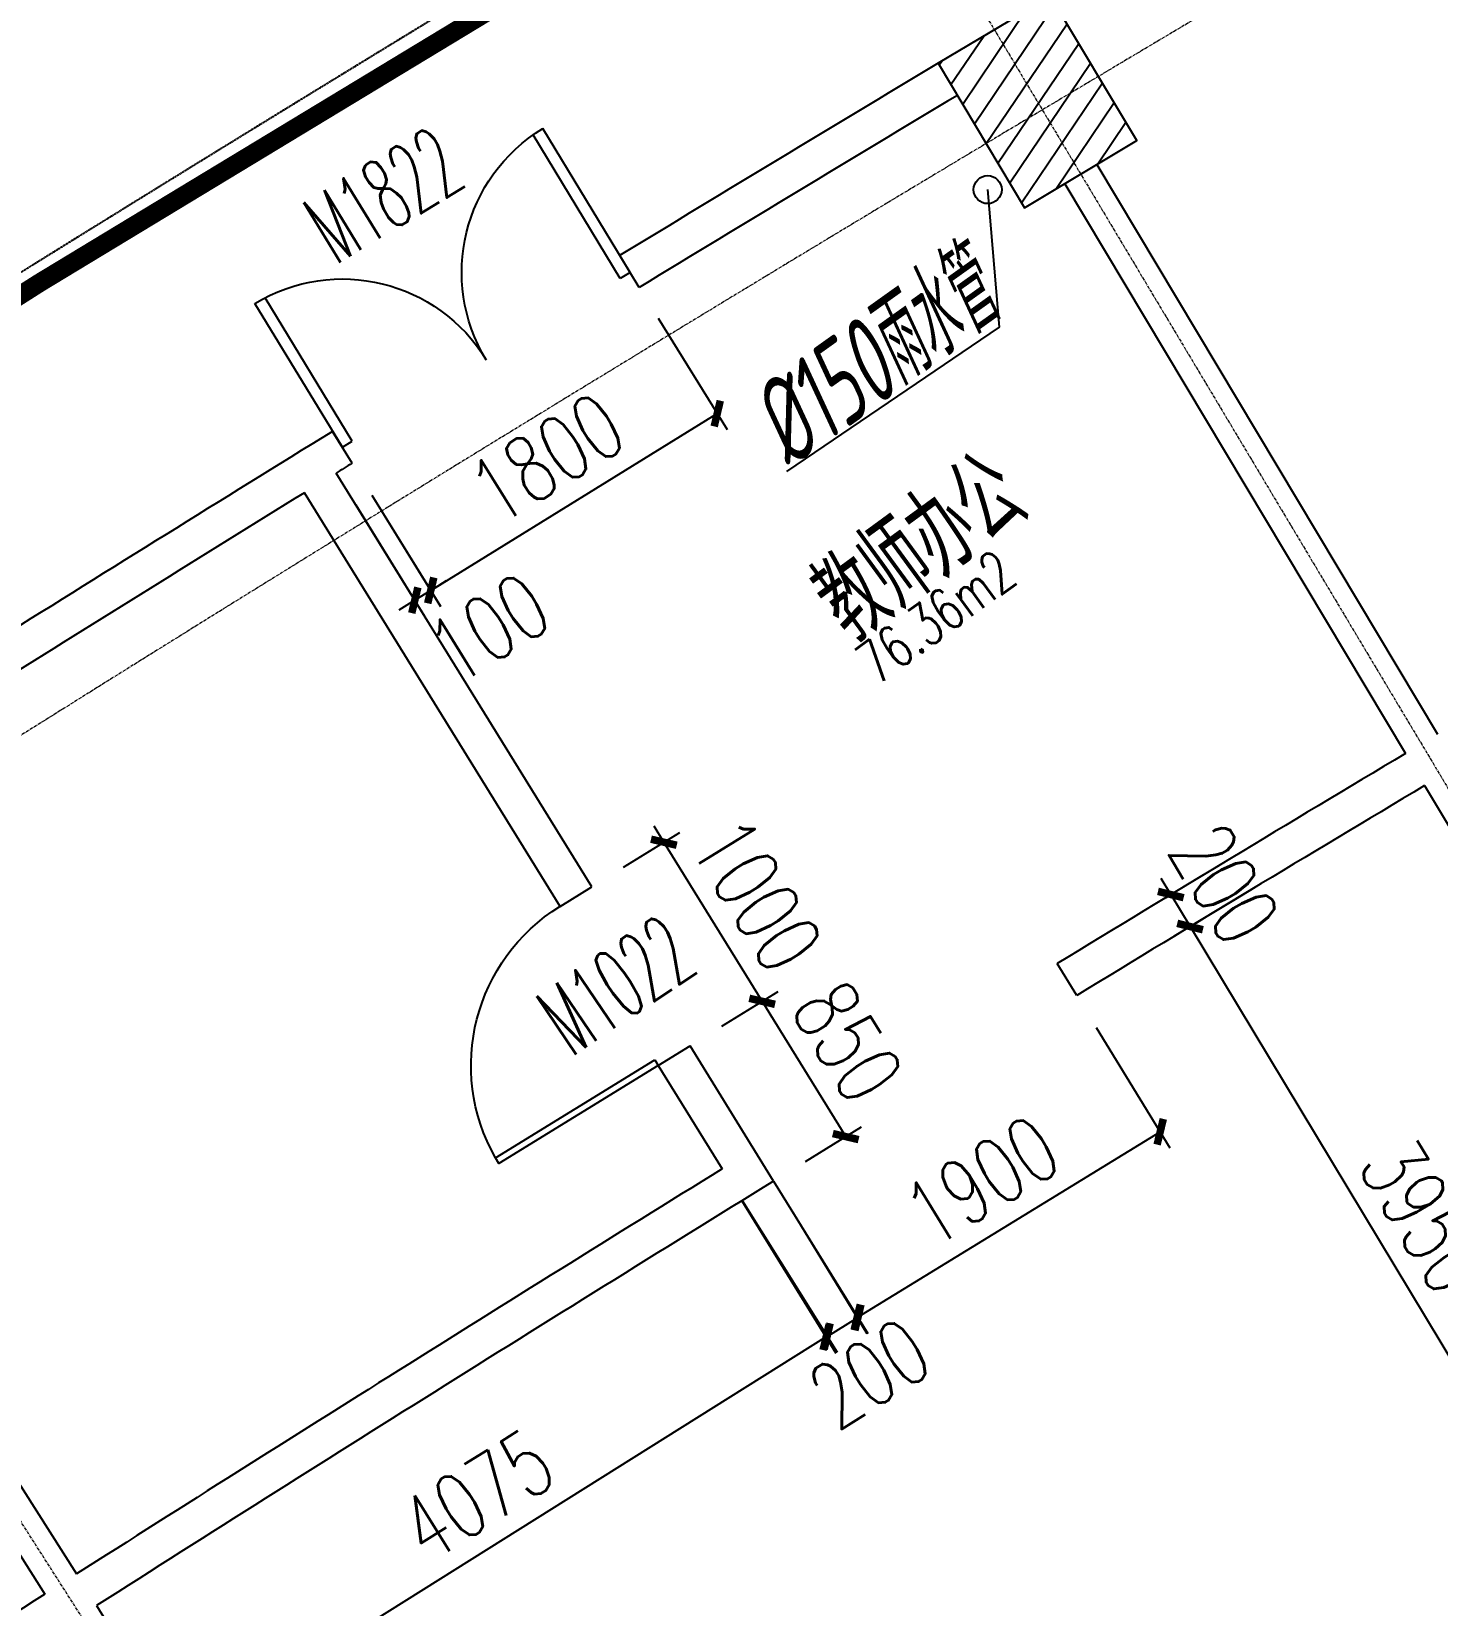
# Model space of a CAD drawing. Header units: millimetres. Extents: x -167 to 12027559, y -6694179 to 6449.
# Drawn here: x 11618505 to 11626023, y -6443231 to -6434813 of the extents above; entities that cross this region are included whole.
import ezdxf
from ezdxf.enums import TextEntityAlignment as Align

# ---------------------------------------------------------------- set-up
doc = ezdxf.new("R2010")
doc.units = ezdxf.units.MM
doc.header["$LTSCALE"] = 10
for name, pattern in [('A1-RG-AXIS$0$CENTER', [50.8, 31.75, -6.35, 6.35, -6.35]), ('A1-RI-F1$0$442 Site - clean$0$HIDDEN2', [0.1875, 0.125, -0.0625]), ('A1-RI-F1$0$442 Site - Ground$0$HIDDEN2', [0.1875, 0.125, -0.0625]), ('A1-RI-F1$0$CENTER2', [1.125, 0.75, -0.125, 0.125, -0.125]), ('A1-RI-F1$0$Dash', [6, 3, -3]), ('A1-RI-F1$0$DASHDOT', [1, 0.5, -0.25, 0, -0.25]), ('A1-RI-F1$0$HIDDEN', [0.375, 0.25, -0.125]), ('A1-RI-F1$0$SJX', [9, 6, -3]), ('A1-RI-F1$0$ZXX0', [15, 10, -2.5, 0, -2.5]), ('A1-RI-F1$0$ZXX1000', [18, 15, -1.25, 0.5, -1.25])]:
    doc.linetypes.add(name, pattern=pattern)
for name, color, linetype in [('A1-RD-1F$0$A-GLAZ', 140, 'Continuous'), ('A1-RG-AXIS$0$A-COLU-HATH', 8, 'Continuous'), ('A1-RG-AXIS$0$A-COLUMN', 7, 'Continuous'), ('A1-RG-AXIS$0$A2-RG-AXIS-150$0$A-DIMS-100', 1, 'Continuous'), ('A1-RI-F1$0$0M-防火分区、防烟分区', 30, 'A1-RI-F1$0$DASHDOT'), ('A1-RI-F1$0$0P-RW-GR-V', 210, 'Continuous'), ('A1-RI-F1$0$442 Site - clean$0$mry-green area hatch', 76, 'Continuous'), ('A1-RI-F1$0$442 Site - clean$0$mry-roads', 2, 'Continuous'), ('A1-RI-F1$0$442 Site - clean$0$mry-water hatch', 154, 'Continuous'), ('A1-RI-F1$0$442 Site - Ground$0$mry-overhead', 253, 'A1-RI-F1$0$442 Site - Ground$0$HIDDEN2'), ('A1-RI-F1$0$A-DIMS-1：100', 1, 'Continuous'), ('A1-RI-F1$0$A-DOOR', 32, 'Continuous'), ('A1-RI-F1$0$A-FUZHUXIAN', 55, 'Continuous'), ('A1-RI-F1$0$A-STRS-TREA', 50, 'Continuous'), ('A1-RI-F1$0$A-SYMB', 4, 'Continuous'), ('A1-RI-F1$0$A-SYMB-AREA', 4, 'Continuous'), ('A1-RI-F1$0$A-SYMB-NAME', 4, 'Continuous'), ('A1-RI-F1$0$A-TEXT', 4, 'Continuous'), ('A1-RI-F1$0$A-WALL', 7, 'Continuous'), ('A1-RI-F1$0$G-ACCS', 7, 'Continuous'), ('A1-RI-F1$0$G-EVAC', 5, 'Continuous'), ('A1-RI-F1$0$N-SYMB-DOOR', 13, 'Continuous'), ('A1-RI-F1$0$N-SYMB-DOOR1', 13, 'Continuous'), ('A1-RI-F1$0$N-SYMB-DOOR2', 13, 'Continuous'), ('A1-RI-F1$0$道路中线_N1', 7, 'Continuous'), ('A1-RI-F1$0$道路中线_中科路', 7, 'Continuous'), ('A1-RI-F1$0$道路中线_内部道路', 3, 'A1-RI-F1$0$CENTER2')]:
    doc.layers.add(name, color=color, linetype=linetype)
doc.layers.add('A1-RG-AXIS$0$A-GRID', color=1, linetype='A1-RG-AXIS$0$CENTER', lineweight=9)
doc.layers.add('A1-RI-F1$0$车行道边线', color=5, linetype='A1-RI-F1$0$SJX', lineweight=40)
doc.styles.add('A1-RG-AXIS$0$A2-RG-AXIS-150$0$XD2008', font='romans.shx', dxfattribs={"width": 0.7})
doc.styles.add('A1-RI-F1$0$ECADI', font='gbeitc.shx', dxfattribs={"width": 0.7, "bigfont": 'gbcbig.shx'})
doc.styles.add('A1-RI-F1$0$ECADI-SYM', font='simplex.shx', dxfattribs={"width": 0.7, "bigfont": 'hztxt.shx'})
doc.styles.add('A1-RI-F1$0$XD2008', font='txt.shx', dxfattribs={"width": 0.7, "bigfont": 'xd-hztxt.shx'})
doc.dimstyles.new('A1-RG-AXIS$0$A2-RG-AXIS-150$0$XD100', dxfattribs={"dimscale": 100, "dimtxt": 5.5, "dimasz": 1.5, "dimexe": 1, "dimexo": 2, "dimgap": 0.5, "dimtad": 1, "dimdec": 0, "dimdsep": 46, "dimtxsty": 'A1-RG-AXIS$0$A2-RG-AXIS-150$0$XD2008', "dimblk": 'A1-RG-AXIS$0$A2-RG-AXIS-150$0$_ArchTick', "dimcen": 2.5, "dimclrt": 4, "dimaunit": 1, "dimadec": 3, "dimazin": 0, "dimtfac": 1, "dimtdec": 0, "dimtix": 1, "dimtmove": 0, "dimatfit": 3, "dimfxl": 0, "dimtolj": 1, "dimtzin": 0, "dimarcsym": 0})
doc.dimstyles.new('A1-RI-F1$0$XD100$0', dxfattribs={"dimscale": 100, "dimtxt": 3.5, "dimasz": 2, "dimexe": 1, "dimexo": 2, "dimgap": 1, "dimtad": 1, "dimdec": 0, "dimdsep": 46, "dimtxsty": 'A1-RI-F1$0$XD2008', "dimblk1": 'A1-RI-F1$0$_ArchTick', "dimblk2": 'A1-RI-F1$0$_ArchTick', "dimsah": 1, "dimcen": 2.5, "dimclrd": 1, "dimclre": 1, "dimclrt": 4, "dimaunit": 1, "dimadec": 0, "dimazin": 0, "dimtfac": 1, "dimtdec": 0, "dimtix": 1, "dimtmove": 2, "dimatfit": 3, "dimfxl": 0, "dimtolj": 1, "dimtzin": 0, "dimarcsym": 0})

# ---------------------------------------------------------------- blocks, each defined once
blk = doc.blocks.new('A1-RI-F1$0$A-X-D2-60$0$d1000')
at = {"layer": 'A1-RI-F1$0$A-DOOR'}
blk.add_lwpolyline([(1257258.4, 175906.7), (1257258.4, 175941.7), (1256258.2, 175941.7), (1256258.2, 175906.7)], close=True, dxfattribs=at)
blk.add_arc((1257257.6, 175941.7), 1000, 182.00579, 269.95491, dxfattribs=at)
blk = doc.blocks.new('A1-RG-AXIS$0$A2-RG-AXIS-150$0$_ArchTick')
at = {"color": 0, "linetype": 'ByBlock', "const_width": 0.4}
blk.add_lwpolyline([(-0.5, -0.5), (0.5, 0.5)], dxfattribs=at)
blk = doc.blocks.new('*D681')
at = {"layer": 'A1-RG-AXIS$0$A2-RG-AXIS-150$0$A-DIMS-100', "color": 0, "lineweight": -2, "ltscale": 3}
for p, q in [((11670910, -6387267.3), (11670915.9, -6387284)), ((11580897.2, -6435951), (11580908, -6435965))]:
    blk.add_line(p, q, dxfattribs=at)
blk.add_arc((11778731.9, -6694178.6), 325182.4, 109.357031, 127.456634, dxfattribs=at)
at = {"layer": 'Defpoints', "color": 0, "ltscale": 3}
for p in [(11670976.3, -6387456), (11639299.9, -6400406.2), (11581018.9, -6436109.7), (11778731.9, -6694178.6)]:
    blk.add_point(p, dxfattribs=at)
at = {"layer": 'A1-RG-AXIS$0$A2-RG-AXIS-150$0$A-DIMS-100', "color": 0, "lineweight": -2, "ltscale": 3, "xscale": 150, "yscale": 150, "zscale": 150}
for p, rotation in [((11670949, -6387378.3), 19.35703132825471), ((11580968.8, -6436044.4), 217.4566338573137)]:
    blk.add_blockref('A1-RG-AXIS$0$A2-RG-AXIS-150$0$_ArchTick', p, dxfattribs=dict(at, rotation=rotation))
at = {"layer": 'A1-RG-AXIS$0$A2-RG-AXIS-150$0$A-DIMS-100', "color": 4, "ltscale": 3, "insert": (11623903.2, -6407910.6), "char_height": 375, "attachment_point": 5, "rotation": 28.40683, "style": 'A1-RG-AXIS$0$A2-RG-AXIS-150$0$XD2008'}
blk.add_mtext('\\A1;18°5\'59"', dxfattribs=at)
blk = doc.blocks.new('A1-RG-AXIS$0$colu')
at = {"layer": 'A1-RG-AXIS$0$A-COLU-HATH', "linetype": 'ByBlock'}
h = blk.add_hatch(dxfattribs=at)
h.set_pattern_fill('ANSI31', color=256, scale=888, angle=11, style=0)
h.set_pattern_definition([(56, (-5304, 12651), (-92.02317055, 62.0704123), [])])
h.paths.add_polyline_path([(11591264.2, -6433838.8), (11591158.5, -6433556.8), (11590222.1, -6433907.7), (11590399.9, -6434382.1)])
h.paths.add_polyline_path([(11582705.6, -6437301.3), (11582516, -6436795.2), (11581579.6, -6437146.1), (11581701, -6437474.4)])
h.paths.add_polyline_path([(11590471.6, -6449023.6), (11591079.8, -6449817.4), (11591635.4, -6449391.7), (11591027.3, -6448597.9)])
h.paths.add_polyline_path([(11597647.1, -6443800.1), (11598173.7, -6444529.9), (11598741.4, -6444120.4), (11598214.8, -6443390.5)])
h.paths.add_polyline_path([(11585545.5, -6442593.7), (11586153.7, -6443387.5), (11586709.3, -6442961.8), (11586101.2, -6442168)])
h.paths.add_polyline_path([(11592849.2, -6437150.3), (11593375.8, -6437880.2), (11593943.4, -6437470.6), (11593416.8, -6436740.7)])
h.paths.add_polyline_path([(11606394.6, -6455923.8), (11606921.2, -6456653.6), (11607488.9, -6456244), (11606962.3, -6455514.2)])
h.paths.add_polyline_path([(11601625.9, -6449314.5), (11602152.5, -6450044.4), (11602720.2, -6449634.8), (11602193.6, -6448905)])
edge = h.paths.add_edge_path()
edge.add_arc((11595249.5, -6454684.4), 425, 0, 360)
edge = h.paths.add_edge_path()
edge.add_arc((11600175.9, -6461114.9), 425, 0, 360)
h.paths.add_polyline_path([(11613306.9, -6451073.5), (11613812.4, -6451818.2), (11614391.5, -6451425.1), (11613886.1, -6450680.4)])
h.paths.add_polyline_path([(11620355.7, -6446423.7), (11620839.5, -6447182.6), (11621429.7, -6446806.3), (11620945.9, -6446047.4)])
h.paths.add_polyline_path([(11615974.2, -6439551.7), (11616458.1, -6440310.5), (11617048.3, -6439934.2), (11616564.5, -6439175.3)])
h.paths.add_polyline_path([(11608730, -6444330.1), (11609235.4, -6445074.8), (11609814.6, -6444681.6), (11609309.2, -6443937)])
h.paths.add_polyline_path([(11600306.1, -6431918.8), (11600811.6, -6432663.5), (11601390.7, -6432270.4), (11600885.3, -6431525.7)])
h.paths.add_polyline_path([(11607910.2, -6426903.7), (11608394.1, -6427662.5), (11608984.3, -6427286.2), (11608500.5, -6426527.3)])
h.paths.add_polyline_path([(11630302.3, -6423284.6), (11630692.9, -6423982.7), (11631129.2, -6423738.6), (11630738.6, -6423040.4)])
h.paths.add_polyline_path([(11626248.1, -6416039.2), (11626638.7, -6416737.4), (11627075.1, -6416493.2), (11626684.4, -6415795.1)])
h.paths.add_polyline_path([(11627535, -6441978.3), (11627996.9, -6442750.7), (11628597.7, -6442391.5), (11628135.8, -6441619.1)])
h.paths.add_polyline_path([(11634839, -6437740.8), (11635278.5, -6438526.2), (11635889.4, -6438184.4), (11635449.9, -6437399)])
h.paths.add_polyline_path([(11615655.2, -6422108.9), (11616117.1, -6422881.3), (11616717.9, -6422522.1), (11616256, -6421749.7)])
h.paths.add_polyline_path([(11619863.2, -6429146.9), (11620325, -6429919.3), (11620925.8, -6429560.1), (11620464, -6428787.6)])
h.paths.add_polyline_path([(11630859.3, -6430628.5), (11631298.8, -6431413.9), (11631909.7, -6431072.1), (11631470.2, -6430286.7)])
h.paths.add_polyline_path([(11627538.8, -6424694.4), (11627978.3, -6425479.8), (11628589.1, -6425138), (11628149.7, -6424352.6)])
h.paths.add_polyline_path([(11623352.7, -6434983.2), (11623814.5, -6435755.7), (11624415.3, -6435396.5), (11623953.5, -6434624)])
h.paths.add_polyline_path([(11623534.7, -6417538.5), (11623974.1, -6418323.9), (11624585, -6417982.1), (11624145.5, -6417196.7)])
h.paths.add_polyline_path([(11635339.1, -6420464.1), (11635755.9, -6421261.8), (11636376.3, -6420937.7), (11635959.6, -6420140)])
h.paths.add_polyline_path([(11645506.5, -6407137.9), (11645842, -6407864.2), (11645388.1, -6408073.9), (11645052.6, -6407347.6)])
h.paths.add_polyline_path([(11648218.5, -6414201.1), (11648554, -6414927.4), (11649007.9, -6414717.7), (11648672.4, -6413991.5)])
h.paths.add_polyline_path([(11649797, -6429903.6), (11650190.6, -6430712.9), (11650820.1, -6430406.7), (11650426.4, -6429597.4)])
h.paths.add_polyline_path([(11632162.7, -6412872.3), (11631542.2, -6413196.4), (11632283.1, -6414614.6), (11632903.5, -6414290.4)])
h.paths.add_polyline_path([(11648552.6, -6404922.5), (11647914.6, -6405210.5), (11648572.8, -6406668.9), (11649210.9, -6406380.9)])
h.paths.add_polyline_path([(11638487.9, -6426491.2), (11638904.6, -6427288.9), (11639525, -6426964.7), (11639108.3, -6426167.1)])
h.paths.add_polyline_path([(11646232.1, -6422574.6), (11646625.7, -6423383.9), (11647255.2, -6423077.7), (11646861.6, -6422268.4)])
h.paths.add_polyline_path([(11643257.7, -6416459.6), (11643651.4, -6417268.9), (11644280.8, -6416962.8), (11643887.2, -6416153.4)])
edge = h.paths.add_edge_path()
edge.add_arc((11640554, -6410100.5), 425, 0, 360)
h.paths.add_polyline_path([(11642261.7, -6433714.8), (11642678.5, -6434512.5), (11643298.9, -6434188.4), (11642882.2, -6433390.7)])
h.paths.add_polyline_path([(11657438.5, -6426310.3), (11657808.8, -6427130.6), (11658446.8, -6426842.6), (11658076.5, -6426022.3)])
h.paths.add_polyline_path([(11654085.6, -6418882), (11654455.8, -6419702.3), (11655093.8, -6419414.3), (11654723.6, -6418594)])
h.paths.add_polyline_path([(11659423.4, -6409140.7), (11659769.9, -6409971.3), (11660416, -6409701.8), (11660069.4, -6408871.2)])
h.paths.add_polyline_path([(11651288, -6412684.1), (11651658.2, -6413504.4), (11652296.3, -6413216.4), (11651926, -6412396.1)])
h.paths.add_polyline_path([(11672567.5, -6404094.9), (11672841.4, -6404846.5), (11673311.2, -6404675.2), (11673037.2, -6403923.6)])
h.paths.add_polyline_path([(11669749.3, -6396288.4), (11670092.2, -6397229.1), (11670561.8, -6397057.7), (11670219.1, -6396117.2)])
h.paths.add_polyline_path([(11678236.4, -6409177.5), (11678567.9, -6410121), (11679228.3, -6409889), (11678896.8, -6408945.5)])
h.paths.add_polyline_path([(11675949.4, -6402667.6), (11676280.8, -6403611.1), (11676941.3, -6403379), (11676609.8, -6402435.6)])
h.paths.add_polyline_path([(11662041.8, -6415416.4), (11662388.4, -6416247), (11663034.4, -6415977.4), (11662687.8, -6415146.8)])
h.paths.add_polyline_path([(11670094.3, -6412180.7), (11670416.9, -6413020.9), (11671070.4, -6412770), (11670747.8, -6411929.8)])
h.paths.add_polyline_path([(11656265.8, -6401573.1), (11656650.9, -6402495.9), (11657296.9, -6402226.4), (11656911.8, -6401303.5)])
h.paths.add_polyline_path([(11664718.2, -6398177.2), (11665076.6, -6399110.8), (11665730.1, -6398859.9), (11665371.7, -6397926.3)])
h.paths.add_polyline_path([(11667657.1, -6405832.5), (11667979.7, -6406672.7), (11668633.2, -6406421.8), (11668310.6, -6405581.6)])
h.paths.add_polyline_path([(11673264.6, -6395025.5), (11673596.1, -6395968.9), (11674256.5, -6395736.9), (11673925, -6394793.5)])
edge = h.paths.add_edge_path()
edge.add_arc((11681417.1, -6417175.4), 425, 0, 360)
h.paths.add_polyline_path([(11673015.3, -6419789.2), (11673337.9, -6420629.5), (11673991.4, -6420378.6), (11673668.8, -6419538.4)])
h.paths.add_polyline_path([(11665180.1, -6422937.9), (11665526.7, -6423768.5), (11666172.7, -6423499), (11665826.1, -6422668.4)])
at = {"layer": 'A1-RG-AXIS$0$A-COLUMN'}
blk.add_lwpolyline([(11623352.7, -6434983.2), (11623814.5, -6435755.7), (11624415.3, -6435396.5), (11623953.5, -6434624)], close=True, dxfattribs=at)
blk = doc.blocks.new('A1-RI-F1$0$_ArchTick')
at = {"color": 0, "linetype": 'ByBlock', "const_width": 0.4}
blk.add_lwpolyline([(-0.5, -0.5), (0.5, 0.5)], dxfattribs=at)
blk = doc.blocks.new('*D319')
at = {"layer": 'A1-RI-F1$0$A-DIMS-1：100', "color": 1, "linetype": 'ByBlock', "lineweight": -2}
for p, q in [((11622473.2, -6440960.9), (11622976.4, -6441775.6)), ((11622303.1, -6441066), (11622806.2, -6441880.7)), ((11622753.6, -6441795.6), (11622923.8, -6441690.5))]:
    blk.add_line(p, q, dxfattribs=at)
at = {"layer": 'Defpoints', "color": 0, "linetype": 'ByBlock'}
for p in [(11622368.1, -6440790.7), (11622198, -6440895.8), (11622923.8, -6441690.5)]:
    blk.add_point(p, dxfattribs=at)
at = {"layer": 'A1-RI-F1$0$A-DIMS-1：100', "color": 1, "linetype": 'ByBlock', "lineweight": -2, "xscale": 100, "yscale": 100, "zscale": 100}
for p, rotation in [((11622923.8, -6441690.5), 31.69766941890926), ((11622753.6, -6441795.6), 211.6976694189092)]:
    blk.add_blockref('A1-RI-F1$0$_ArchTick', p, dxfattribs=dict(at, rotation=rotation))
at = {"layer": 'A1-RI-F1$0$A-DIMS-1：100', "color": 4, "linetype": 'ByBlock', "insert": (11622986.4, -6441989.2), "char_height": 350, "attachment_point": 5, "rotation": 31.69767, "style": 'A1-RI-F1$0$XD2008'}
blk.add_mtext('\\A1;200', dxfattribs=at)
blk = doc.blocks.new('*D320')
at = {"layer": 'A1-RI-F1$0$A-DIMS-1：100', "color": 1, "linetype": 'ByBlock', "lineweight": -2}
for p, q in [((11622304.3, -6441065.2), (11622812.5, -6441875.1)), ((11622759.3, -6441790.4), (11619307.3, -6443956.5)), ((11618852.3, -6443231.4), (11619360.5, -6444041.2))]:
    blk.add_line(p, q, dxfattribs=at)
at = {"layer": 'Defpoints', "color": 0, "linetype": 'ByBlock'}
for p in [(11622198, -6440895.8), (11618746, -6443062), (11619307.3, -6443956.5)]:
    blk.add_point(p, dxfattribs=at)
at = {"layer": 'A1-RI-F1$0$A-DIMS-1：100', "color": 1, "linetype": 'ByBlock', "lineweight": -2, "xscale": 100, "yscale": 100, "zscale": 100}
for p, rotation in [((11622759.3, -6441790.4), 32.10902400127853), ((11619307.3, -6443956.5), 212.1090240012786)]:
    blk.add_blockref('A1-RI-F1$0$_ArchTick', p, dxfattribs=dict(at, rotation=rotation))
at = {"layer": 'A1-RI-F1$0$A-DIMS-1：100', "color": 4, "linetype": 'ByBlock', "insert": (11620887.2, -6442640.5), "char_height": 350, "attachment_point": 5, "rotation": 32.10902, "style": 'A1-RI-F1$0$XD2008'}
blk.add_mtext('\\A1;4075', dxfattribs=at)
blk = doc.blocks.new('*D322')
at = {"layer": 'A1-RI-F1$0$A-DIMS-1：100', "color": 1, "linetype": 'ByBlock', "lineweight": -2}
for p, q in [((11622196.7, -6440132.4), (11622496.8, -6439947)), ((11622858.5, -6440723), (11622411.7, -6439999.6)), ((11622643.4, -6440855.8), (11622943.6, -6440670.4))]:
    blk.add_line(p, q, dxfattribs=at)
at = {"layer": 'Defpoints', "color": 0, "linetype": 'ByBlock'}
for p in [(11622411.7, -6439999.6), (11622026.5, -6440237.5), (11622473.2, -6440960.9)]:
    blk.add_point(p, dxfattribs=at)
at = {"layer": 'A1-RI-F1$0$A-DIMS-1：100', "color": 1, "linetype": 'ByBlock', "lineweight": -2, "xscale": 100, "yscale": 100, "zscale": 100}
for p, rotation in [((11622411.7, -6439999.6), 121.6976694182945), ((11622858.5, -6440723), 301.6976694182945)]:
    blk.add_blockref('A1-RI-F1$0$_ArchTick', p, dxfattribs=dict(at, rotation=rotation))
at = {"layer": 'A1-RI-F1$0$A-DIMS-1：100', "color": 4, "linetype": 'ByBlock', "insert": (11622869.1, -6440216.8), "char_height": 350, "attachment_point": 5, "rotation": 301.69767, "style": 'A1-RI-F1$0$XD2008'}
blk.add_mtext('\\A1;850', dxfattribs=at)
blk = doc.blocks.new('*D323')
at = {"layer": 'A1-RI-F1$0$A-DIMS-1：100', "color": 1, "linetype": 'ByBlock', "lineweight": -2}
for p, q in [((11621886.3, -6439148.8), (11621833.8, -6439063.7)), ((11621671.2, -6439281.6), (11621971.4, -6439096.2)), ((11622411.7, -6439999.6), (11621886.3, -6439148.8)), ((11622196.7, -6440132.4), (11622496.8, -6439947)), ((11622411.7, -6439999.6), (11622464.3, -6440084.7))]:
    blk.add_line(p, q, dxfattribs=at)
at = {"layer": 'Defpoints', "color": 0, "linetype": 'ByBlock'}
for p in [(11621886.3, -6439148.8), (11621501.1, -6439386.7), (11622026.5, -6440237.5)]:
    blk.add_point(p, dxfattribs=at)
at = {"layer": 'A1-RI-F1$0$A-DIMS-1：100', "color": 1, "linetype": 'ByBlock', "lineweight": -2, "xscale": 100, "yscale": 100, "zscale": 100}
for p, rotation in [((11621886.3, -6439148.8), 301.6976694164787), ((11622411.7, -6439999.6), 121.6976694164787)]:
    blk.add_blockref('A1-RI-F1$0$_ArchTick', p, dxfattribs=dict(at, rotation=rotation))
at = {"layer": 'A1-RI-F1$0$A-DIMS-1：100', "color": 4, "linetype": 'ByBlock', "insert": (11622383, -6439429.7), "char_height": 350, "attachment_point": 5, "rotation": 301.69767, "style": 'A1-RI-F1$0$XD2008'}
blk.add_mtext('\\A1;1000', dxfattribs=at)
blk = doc.blocks.new('*D324')
at = {"layer": 'A1-RI-F1$0$A-DIMS-1：100', "color": 1, "linetype": 'ByBlock', "lineweight": -2}
for p, q in [((11620325, -6437292.2), (11620692.2, -6437887.4)), ((11620239.9, -6437344.7), (11620607.1, -6437939.9)), ((11620639.7, -6437802.3), (11620554.6, -6437854.8)), ((11620639.7, -6437802.3), (11620724.8, -6437749.8)), ((11620554.6, -6437854.8), (11620469.4, -6437907.3))]:
    blk.add_line(p, q, dxfattribs=at)
at = {"layer": 'Defpoints', "color": 0, "linetype": 'ByBlock'}
for p in [(11620220, -6437122), (11620134.9, -6437174.5), (11620554.6, -6437854.8)]:
    blk.add_point(p, dxfattribs=at)
at = {"layer": 'A1-RI-F1$0$A-DIMS-1：100', "color": 1, "linetype": 'ByBlock', "lineweight": -2, "xscale": 100, "yscale": 100, "zscale": 100}
for p, rotation in [((11620639.7, -6437802.3), 211.6692112274301), ((11620554.6, -6437854.8), 31.66921122743009)]:
    blk.add_blockref('A1-RI-F1$0$_ArchTick', p, dxfattribs=dict(at, rotation=rotation))
at = {"layer": 'A1-RI-F1$0$A-DIMS-1：100', "color": 4, "linetype": 'ByBlock', "insert": (11620951.3, -6438003.4), "char_height": 350, "attachment_point": 5, "rotation": 31.66921, "style": 'A1-RI-F1$0$XD2008'}
blk.add_mtext('\\A1;100', dxfattribs=at)
blk = doc.blocks.new('A1-RD-1F')
at = {"layer": 'A1-RD-1F$0$A-GLAZ', "ltscale": 0.25}
for radius, start, end in [(292800, 108.984811, 127.828852), (292500, 108.926088, 127.887577)]:
    blk.add_arc((11778729.3, -6694180.2), radius, start, end, dxfattribs=at)
blk = doc.blocks.new('A1-RI-F1$0$mc')
at = {"layer": 'A1-RI-F1$0$N-SYMB-DOOR', "style": 'A1-RI-F1$0$ECADI-SYM', "width": 0.7}
for tag, p in [('门窗主编号1', (55.7, -311.3)), ('门窗主编号2', (667.6, -311.3))]:
    blk.add_attdef(tag, p, '', height=180, dxfattribs=at)
at = {"layer": 'A1-RI-F1$0$N-SYMB-DOOR', "style": 'A1-RI-F1$0$ECADI-SYM', "width": 0.7, "flags": 1}
for tag, p in [('洞口尺寸(宽X高)', (55.6, -717.2)), ('备注', (57.1, -921.2))]:
    blk.add_attdef(tag, p, '', height=180, dxfattribs=at)
at = {"layer": 'A1-RI-F1$0$N-SYMB-DOOR1', "style": 'A1-RI-F1$0$ECADI-SYM', "width": 0.7}
blk.add_attdef('门窗辅编号1', (55.7, -516.1), '', height=180, dxfattribs=at)
at = {"layer": 'A1-RI-F1$0$N-SYMB-DOOR2', "style": 'A1-RI-F1$0$ECADI-SYM', "width": 0.7}
blk.add_attdef('门窗辅编号2', (311.5, -516.1), '', height=180, dxfattribs=at)
blk = doc.blocks.new('*D535')
at = {"layer": 'A1-RI-F1$0$A-DIMS-1：100', "color": 1, "linetype": 'ByBlock', "lineweight": -2}
for p, q in [((11624854.8, -6439272.9), (11624510.8, -6439480.2)), ((11624596.5, -6439428.6), (11624544.9, -6439342.9)), ((11624596.5, -6439428.6), (11624699.7, -6439599.9)), ((11624958, -6439444.2), (11624614.1, -6439651.5)), ((11624699.7, -6439599.9), (11624751.4, -6439685.5))]:
    blk.add_line(p, q, dxfattribs=at)
at = {"layer": 'Defpoints', "color": 0, "linetype": 'ByBlock'}
for p in [(11625026, -6439169.7), (11625129.3, -6439341), (11624699.7, -6439599.9)]:
    blk.add_point(p, dxfattribs=at)
at = {"layer": 'A1-RI-F1$0$A-DIMS-1：100', "color": 1, "linetype": 'ByBlock', "lineweight": -2, "xscale": 100, "yscale": 100, "zscale": 100}
for p, rotation in [((11624596.5, -6439428.6), 301.0793458596235), ((11624699.7, -6439599.9), 121.0793458596235)]:
    blk.add_blockref('A1-RI-F1$0$_ArchTick', p, dxfattribs=dict(at, rotation=rotation))
at = {"layer": 'A1-RI-F1$0$A-DIMS-1：100', "color": 4, "linetype": 'ByBlock', "insert": (11624883.6, -6439372.3), "char_height": 350, "attachment_point": 5, "rotation": 301.07935, "style": 'A1-RI-F1$0$XD2008'}
blk.add_mtext('\\A1;200', dxfattribs=at)
blk = doc.blocks.new('*D536')
at = {"layer": 'A1-RI-F1$0$A-DIMS-1：100', "color": 1, "linetype": 'ByBlock', "lineweight": -2}
for p, q in [((11625057.4, -6439384.3), (11624614, -6439651.3)), ((11624699.7, -6439599.7), (11626737.4, -6442983.5)), ((11627095.1, -6442768), (11626651.8, -6443035))]:
    blk.add_line(p, q, dxfattribs=at)
at = {"layer": 'Defpoints', "color": 0, "linetype": 'ByBlock'}
for p in [(11625228.7, -6439281.1), (11627266.5, -6442664.9), (11626737.4, -6442983.5)]:
    blk.add_point(p, dxfattribs=at)
at = {"layer": 'A1-RI-F1$0$A-DIMS-1：100', "color": 1, "linetype": 'ByBlock', "lineweight": -2, "xscale": 100, "yscale": 100, "zscale": 100}
for p, rotation in [((11624699.7, -6439599.7), 121.0569990379866), ((11626737.4, -6442983.5), 301.0569990379865)]:
    blk.add_blockref('A1-RI-F1$0$_ArchTick', p, dxfattribs=dict(at, rotation=rotation))
at = {"layer": 'A1-RI-F1$0$A-DIMS-1：100', "color": 4, "linetype": 'ByBlock', "insert": (11625954.1, -6441149.7), "char_height": 350, "attachment_point": 5, "rotation": 301.057, "style": 'A1-RI-F1$0$XD2008'}
blk.add_mtext('\\A1;3950', dxfattribs=at)
blk = doc.blocks.new('A1-RI-F1$0$5erhfh')
at = {"layer": 'A1-RI-F1$0$A-SYMB-AREA', "style": 'A1-RI-F1$0$ECADI', "width": 0.7}
blk.add_attdef('340M2', text='', height=2.5, dxfattribs=at).set_placement((0, 1.25), align=Align.MIDDLE_LEFT)
at = {"layer": 'A1-RI-F1$0$A-SYMB-NAME', "style": 'A1-RI-F1$0$ECADI', "width": 0.7}
blk.add_attdef('CHINESENAME', (-12.292, 3.087), '', height=4.5, dxfattribs=at)
blk = doc.blocks.new('A1-RI-F1$0$A$C6B365CFD')
at = {"layer": 'A1-RI-F1$0$442 Site - clean$0$mry-green area hatch'}
h = blk.add_hatch(dxfattribs=at)
h.set_pattern_fill('GRASS', color=256, scale=1200, angle=71.94682, style=0)
h.set_pattern_definition([(161.94682, (-11520186.1, 6499236.26), (-1069.71302, -543.795965), [225, -1472.05628]), (116.94682, (-11520186.1, 6499236.3), (-1069.71302, -543.79596), [225, -975]), (206.94682, (-11520186.1, 6499236.3), (543.79596, -1069.71302), [225, -975])])
h.paths.add_polyline_path([(118338.4, 63865.4), (116746.7, 67276.8, 0.032305), (84302.6, 49165.3), (86358.3, 46018.1, -0.032215)])
at = {"layer": 'A1-RI-F1$0$442 Site - clean$0$mry-water hatch'}
h = blk.add_hatch(dxfattribs=at)
h.set_pattern_fill('ANSI36', color=256, scale=10000, style=0, double=1)
h.set_pattern_definition([(45, (11631555.6, 4045443.5), (662.91261, 2430.67956), [3125, -625, 0, -625])])
edge = h.paths.add_edge_path(flags=17)
edge.add_line((53014, 9796.6), (55487.6, 11067.5))
edge.add_line((55487.6, 11067.5), (57457.2, 11674.9))
edge.add_line((57457.2, 11674.9), (60249.3, 13316.4))
edge.add_line((60249.3, 13316.4), (63041.4, 14958))
edge.add_line((63041.4, 14958), (65130.9, 16665.3))
edge.add_line((65130.9, 16665.3), (66916.6, 17610.1))
edge.add_line((66916.6, 17610.1), (68247.1, 18415))
edge.add_line((68247.1, 18415), (68947.4, 18992.4))
edge.add_line((68947.4, 18992.4), (70277.9, 19657.2))
edge.add_line((70277.9, 19657.2), (71248.3, 20287.9))
edge.add_line((71248.3, 20287.9), (72458.4, 20584.5))
edge.add_line((72458.4, 20584.5), (73766.1, 21200))
edge.add_line((73766.1, 21200), (74285, 21580.5))
edge.add_line((74285, 21580.5), (74756.4, 21869.2))
edge.add_line((74756.4, 21869.2), (75167, 22241.6))
edge.add_line((75167, 22241.6), (75771.8, 22640.6))
edge.add_line((75771.8, 22640.6), (76483.4, 22982.7))
edge.add_arc((240588.4, -192829.3), 271118.5, 108.609446, 127.249608, ccw=False)
edge.add_line((154070.2, 64114), (154830, 58213.4))
edge.add_arc((242629.7, -196239.4), 269174.7, 109.037143, 122.731148)
edge.add_arc((175076.5, -87360.9), 141073.2, 123.561115, 141.151768)
edge.add_arc((62846.2, 2979.5), 3000, 220.74312, 321.90678, ccw=False)
edge.add_line((60573.3, 1021.5), (53014, 9796.6))
edge.add_line((53014, 9796.6), (53014, 9796.6))
at = {"layer": 'A1-RI-F1$0$442 Site - clean$0$mry-roads'}
blk.add_lwpolyline([(118338.4, 63865.4), (116746.7, 67276.8, 0.032305), (84302.6, 49165.3), (86358.3, 46018.1)], format="xyb", dxfattribs=at)
at = {"layer": 'A1-RI-F1$0$442 Site - clean$0$mry-roads', "linetype": 'A1-RI-F1$0$HIDDEN'}
blk.add_lwpolyline([(55643.7, 11115.6), (57457.2, 11674.9), (60249.3, 13316.4), (63041.4, 14958), (65130.9, 16665.3), (66916.6, 17610.1), (68247.1, 18415), (68947.4, 18992.4), (70277.9, 19657.2), (71248.3, 20287.9), (72458.4, 20584.5), (73766.1, 21200), (74285, 21580.5), (74756.4, 21869.2), (75167, 22241.6), (75771.8, 22640.6), (76483.4, 22982.7, -0.081513), (154070.2, 64114), (154830, 58213.4, 0.059823), (97087.5, 30194.9, 0.076905), (65207.2, 1128.7, -0.083814), (64468.8, 456.2, -0.083814)], format="xyb", dxfattribs=at)
at = {"layer": 'A1-RI-F1$0$442 Site - clean$0$mry-roads', "ltscale": 200}
for radius, start, end in [(284500, 109.409263, 130.715845), (275500, 109.774017, 135.403601)]:
    blk.add_arc((240704.3, -192974.7), radius, start, end, dxfattribs=at)
at = {"layer": 'A1-RI-F1$0$车行道边线', "linetype": 'A1-RI-F1$0$SJX', "lineweight": -3}
for radius, start, end in [(284500, 109.409263, 130.715845), (275500, 109.474514, 135.403601)]:
    blk.add_arc((240704.3, -192974.7), radius, start, end, dxfattribs=at)
at = {"layer": 'A1-RI-F1$0$道路中线_N1', "color": 1, "linetype": 'A1-RI-F1$0$ZXX0', "ltscale": 0.5}
blk.add_arc((240704.3, -192974.7), 280000, 103.387767, 136.304596, dxfattribs=at)
blk.add_arc((240704.3, -192974.7), 280000, 103.387767, 136.304596, dxfattribs=at)
at = {"layer": 'A1-RI-F1$0$道路中线_中科路', "color": 6, "linetype": 'A1-RI-F1$0$ZXX1000', "ltscale": 150}
blk.add_arc((240704.3, -192974.7), 280000, 107.572473, 136.304596, dxfattribs=at)
at = {"layer": 'A1-RI-F1$0$道路中线_内部道路', "ltscale": 10}
blk.add_arc((240588.4, -192829.3), 331118.5, 95.274126, 136.563345, dxfattribs=at)
blk = doc.blocks.new('*D130')
at = {"layer": 'A1-RI-F1$0$A-DIMS-1：100', "color": 1, "linetype": 'ByBlock', "lineweight": -2}
for p, q in [((11624197.8, -6440138.8), (11624592.2, -6440782.5)), ((11622919.8, -6441689.8), (11624539.9, -6440697.2)), ((11622577.7, -6441131.4), (11622972.1, -6441775.1))]:
    blk.add_line(p, q, dxfattribs=at)
at = {"layer": 'Defpoints', "color": 0, "linetype": 'ByBlock'}
for p in [(11624093.3, -6439968.3), (11624539.9, -6440697.2), (11622473.2, -6440960.9)]:
    blk.add_point(p, dxfattribs=at)
at = {"layer": 'A1-RI-F1$0$A-DIMS-1：100', "color": 1, "linetype": 'ByBlock', "lineweight": -2, "xscale": 100, "yscale": 100, "zscale": 100}
for p, rotation in [((11624539.9, -6440697.2), 31.49548150852354), ((11622919.8, -6441689.8), 211.4954815085235)]:
    blk.add_blockref('A1-RI-F1$0$_ArchTick', p, dxfattribs=dict(at, rotation=rotation))
at = {"layer": 'A1-RI-F1$0$A-DIMS-1：100', "color": 4, "linetype": 'ByBlock', "insert": (11623586.2, -6440959), "char_height": 350, "attachment_point": 5, "rotation": 31.49548, "style": 'A1-RI-F1$0$XD2008'}
blk.add_mtext('\\A1;1900', dxfattribs=at)
blk = doc.blocks.new('*D87')
at = {"layer": 'A1-RI-F1$0$A-DIMS-1：100', "color": 1, "linetype": 'ByBlock', "lineweight": -2}
for p, q in [((11621856.6, -6436346.4), (11622224.1, -6436941.4)), ((11620640.1, -6437802.1), (11622171.6, -6436856.4)), ((11620325.1, -6437292.2), (11620692.6, -6437887.2))]:
    blk.add_line(p, q, dxfattribs=at)
at = {"layer": 'Defpoints', "color": 0, "linetype": 'ByBlock'}
for p in [(11621751.5, -6436176.2), (11622171.6, -6436856.4), (11620220, -6437122)]:
    blk.add_point(p, dxfattribs=at)
at = {"layer": 'A1-RI-F1$0$A-DIMS-1：100', "color": 1, "linetype": 'ByBlock', "lineweight": -2, "xscale": 100, "yscale": 100, "zscale": 100}
for p, rotation in [((11622171.6, -6436856.4), 31.69766941671605), ((11620640.1, -6437802.1), 211.697669416716)]:
    blk.add_blockref('A1-RI-F1$0$_ArchTick', p, dxfattribs=dict(at, rotation=rotation))
at = {"layer": 'A1-RI-F1$0$A-DIMS-1：100', "color": 4, "linetype": 'ByBlock', "insert": (11621261.3, -6437095.3), "char_height": 350, "attachment_point": 5, "rotation": 31.69767, "style": 'A1-RI-F1$0$XD2008'}
blk.add_mtext('\\A1;1800', dxfattribs=at)
blk = doc.blocks.new('A1-RI-F1$0$1500')
at = {"layer": 'A1-RI-F1$0$A-DOOR'}
for p, q in [((0, 100), (0, 850)), ((51.4, 100), (51.4, 848.2)), ((1448.6, 100), (1448.6, 848.2)), ((1500, 100), (1500, 850)), ((0, 100), (51.4, 100)), ((1500, 100), (1448.6, 100))]:
    blk.add_line(p, q, dxfattribs=at)
for centre, start, end in [((0, 100), 0, 90), ((1500, 100), 90, 180)]:
    blk.add_arc(centre, 750, start, end, dxfattribs=at)
blk = doc.blocks.new('A1-RG-AXIS')
at = {"layer": 'A1-RG-AXIS$0$A-GRID', "linetype": 'A1-RG-AXIS$0$CENTER', "ltscale": 0.05}
blk.add_lwpolyline([(11682866.1, -6392336.6, 0.10373), (11569674.9, -6456283.6, 0.10373)], format="xyb", dxfattribs=at)
at = {"layer": 'A1-RG-AXIS$0$A-GRID', "ltscale": 0.05}
for points in [[(11690526.8, -6414141.5, 0.104527), (11584753.6, -6473784.9)], [(11691982.8, -6418505.6, 0.104638), (11587756.3, -6477270.1)]]:
    blk.add_lwpolyline(points, format="xyb", dxfattribs=at)
at = {"layer": 'A1-RG-AXIS$0$A-GRID', "linetype": 'A1-RG-AXIS$0$CENTER', "ltscale": 0.05}
for points in [[(11611593.7, -6414633.8), (11632943.5, -6450342.1)], [(11626002.1, -6454628.9), (11603635.8, -6419548.3)]]:
    blk.add_lwpolyline(points, dxfattribs=at)
blk.add_arc((11778731.9, -6694178.6), 308600, 107.574373, 131.323037, dxfattribs=at)
at = {"layer": 'A1-RG-AXIS$0$A-GRID', "ltscale": 0.05}
blk.add_arc((11778731.9, -6694178.6), 301700, 107.53359, 131.336201, dxfattribs=at)
at = {"layer": 'A1-RG-AXIS$0$A-COLU-HATH', "linetype": 'ByBlock'}
blk.add_blockref('A1-RG-AXIS$0$colu', (0, 0), dxfattribs=at)
at = {"layer": 'A1-RG-AXIS$0$A2-RG-AXIS-150$0$A-DIMS-100', "ltscale": 3}
dim = blk.add_angular_dim_3p(base=(11639299.9, -6400406.2), center=(11778731.9, -6694178.6), p1=(11670976.3, -6387456), p2=(11581018.9, -6436109.7), dimstyle='A1-RG-AXIS$0$A2-RG-AXIS-150$0$XD100', override={"dimtxt": 3.75, "dimadec": 4}, dxfattribs=at)
dim.commit()
dim.dimension.update_dxf_attribs({"geometry": '*D681', "text_midpoint": (11623903.2, -6407910.6)})
blk = doc.blocks.new('A1-RI-F1')
at = {"layer": 'A1-RI-F1$0$0M-防火分区、防烟分区', "const_width": 100}
blk.add_lwpolyline([(11630214.2, -6429270.8), (11628798.1, -6426740, 0.016732), (11611249.7, -6437365), (11612833.6, -6439794.2, -0.01673)], format="xyb", close=True, dxfattribs=at)
at = {"layer": 'A1-RI-F1$0$0P-RW-GR-V'}
blk.add_circle((11623617.3, -6435659), 75, dxfattribs=at)
at = {"layer": 'A1-RI-F1$0$442 Site - Ground$0$mry-overhead', "ltscale": 20}
blk.add_lwpolyline([(11758094.7, -6402408, 0.007577), (11749262.8, -6403167.4), (11748849.8, -6399088.2, 0.055784), (11684355.1, -6412994.7), (11685659.4, -6416881.7, 0.084561), (11599102.7, -6463333.3), (11592164.5, -6454413.7), (11594248, -6452806.9, 0.000043), (11592636.5, -6450703.6, 0.017034), (11576445.4, -6463980.2), (11589775.6, -6479462.5, -0.164141), (11758553.3, -6408891.5, -0.164141)], format="xyb", dxfattribs=at)
at = {"layer": 'A1-RI-F1$0$A-FUZHUXIAN', "linetype": 'A1-RI-F1$0$442 Site - clean$0$HIDDEN2', "ltscale": 3}
blk.add_lwpolyline([(11630078.1, -6429232.4), (11628759.7, -6426876.2, 0.016569), (11611388.1, -6437394.1), (11612862.7, -6439655.9, -0.016566), (11630078.1, -6429232.4, 0.016566)], format="xyb", dxfattribs=at)
at = {"layer": 'A1-RI-F1$0$A-STRS-TREA'}
for radius, end in [(288150, 129.400757), (287850, 129.459087)]:
    blk.add_arc((11778731.9, -6694178.6), radius, 94.045841, end, dxfattribs=at)
at = {"layer": 'A1-RI-F1$0$A-SYMB'}
blk.add_lwpolyline([(11623617.3, -6435659), (11623678.3, -6436394.4), (11622542.4, -6437165.9)], dxfattribs=at)
at = {"layer": 'A1-RI-F1$0$A-WALL', "linetype": 'ByBlock'}
for p, q in [((11624200.8, -6435524.8), (11626022.5, -6438571.7)), ((11624029.1, -6435627.4), (11625850.9, -6438674.3)), ((11621755, -6436181.8), (11621649.9, -6436011.6)), ((11620220, -6437122), (11620114.9, -6436951.8)), ((11621501.1, -6439386.7), (11620134.9, -6437174.5)), ((11621330.9, -6439491.8), (11619964.8, -6437279.6)), ((11625953.5, -6438846), (11627749.6, -6441850)), ((11621330.9, -6439491.8), (11621501.1, -6439386.7)), ((11624093.3, -6439968.3), (11623988.2, -6439798.1)), ((11616837.5, -6440068.6), (11618746, -6443062)), ((11616668.9, -6440176.1), (11618577.3, -6443169.5)), ((11621856.3, -6440342.6), (11622026.5, -6440237.5)), ((11622473.2, -6440960.9), (11622026.5, -6440237.5)), ((11621856.3, -6440342.6), (11622198, -6440895.8))]:
    blk.add_line(p, q, dxfattribs=at)
for radius, start, end in [(302200.2, 120.941319, 121.318476), (302000.2, 120.941363, 121.318225), (302200.2, 121.65975, 122.45402), (302000.2, 121.659725, 121.678697), (302000.2, 121.716642, 122.453976), (297750, 120.894203, 121.312808), (297550, 120.894216, 121.312549), (297750, 121.716912, 122.501136), (297550, 121.678414, 122.501123), (297750, 122.539621, 122.958227)]:
    blk.add_arc((11778731.9, -6694178.6), radius, start, end, dxfattribs=at)
at = {"layer": 'A1-RI-F1$0$G-EVAC', "color": 4, "linetype": 'A1-RI-F1$0$Dash', "ltscale": 0.1}
blk.add_arc((11778731.9, -6694178.6), 286950, 115.472746, 129.459159, dxfattribs=at)
at = {"linetype": 'ByBlock'}
blk.add_blockref('A1-RD-1F', (0, 0), dxfattribs=at)
at = {"color": 3, "linetype": 'ByBlock'}
blk.add_blockref('A1-RG-AXIS', (0, 0), dxfattribs=at)
at = {"layer": 'A1-RI-F1$0$A-DOOR', "xscale": -1.200000000183228, "yscale": 1.200000000186265, "zscale": 1.199999999853307, "rotation": 31.29144659386491}
blk.add_blockref('A1-RI-F1$0$1500', (11621768, -6436204.5), dxfattribs=at)
at = {"layer": 'A1-RI-F1$0$A-DOOR', "xscale": -0.9999999999999991, "rotation": 211.6091852403748}
blk.add_blockref('A1-RI-F1$0$A-X-D2-60$0$d1000', (10458906.1, -6949460.4), dxfattribs=at)
at = {"layer": 'A1-RI-F1$0$A-SYMB-NAME'}
ref = blk.add_blockref('A1-RI-F1$0$5erhfh', (11623658, -6437801.4), dxfattribs=dict(at, xscale=64.28571428593685, yscale=64.28571428593685, zscale=64.28571428593685, rotation=36.18285447708952))
ref.add_attrib('340M2', '76.36m2', (11623025.4, -6438313), dxfattribs={"layer": 'A1-RI-F1$0$A-SYMB-AREA', "height": 225, "rotation": 36.18285, "style": 'A1-RI-F1$0$XD2008', "width": 0.7})
ref.add_attrib('CHINESENAME', '教师办公', (11622903, -6438107.7), dxfattribs={"height": 450, "rotation": 36.18285, "style": 'A1-RI-F1$0$XD2008', "width": 0.7})
at = {"layer": 'A1-RI-F1$0$A-TEXT'}
ref = blk.add_blockref('A1-RI-F1$0$5erhfh', (11623735.3, -6436693), dxfattribs=dict(at, xscale=100.000000000481, yscale=100, zscale=100.0000000001352, rotation=35.49090450798322))
ref.add_attrib('CHINESENAME', '%%c150雨水管', (11622555.2, -6437155.3), dxfattribs={"layer": 'A1-RI-F1$0$A-SYMB-NAME', "height": 450, "rotation": 35.4909, "style": 'A1-RI-F1$0$ECADI', "width": 0.7})
at = {"layer": 'A1-RI-F1$0$G-ACCS', "linetype": 'ByBlock'}
blk.add_blockref('A1-RI-F1$0$A$C6B365CFD', (11538192.7, -6501584.3), dxfattribs=at)
at = {"layer": 'A1-RI-F1$0$N-SYMB-DOOR'}
ref = blk.add_blockref('A1-RI-F1$0$mc', (11620681.7, -6435181.6), dxfattribs=dict(at, xscale=-1.499999999373982, yscale=1.499999999068677, rotation=31.36928416085132))
ref.add_attrib('门窗主编号1', 'M1822', (11620129.2, -6436065.3), dxfattribs={"height": 375, "rotation": 31.36928, "style": 'A1-RI-F1$0$ECADI-SYM', "width": 0.5})
ref = blk.add_blockref('A1-RI-F1$0$mc', (11621900.6, -6439392.5), dxfattribs=dict(at, xscale=-1.499999999369496, yscale=1.499999999031388, rotation=34.07859922439324))
ref.add_attrib('门窗主编号1', 'M1022', (11621390.4, -6440301.3), dxfattribs={"height": 375, "rotation": 34.0786, "style": 'A1-RI-F1$0$ECADI-SYM', "width": 0.5})
at = {"layer": 'A1-RI-F1$0$A-DIMS-1：100', "linetype": 'ByBlock'}
for p1, p2, distance, picture, middle in [((11620220, -6437122), (11621751.5, -6436176.2), -799.4, '*D87', (11621261.3, -6437095.3)), ((11622026.5, -6440237.5), (11621501.1, -6439386.7), -452.8, '*D323', (11622383, -6439429.7)), ((11625026, -6439169.7), (11625129.3, -6439341), -501.6, '*D535', (11624883.6, -6439372.3)), ((11625228.7, -6439281.1), (11627266.5, -6442664.9), -617.6, '*D536', (11625954.1, -6441149.7)), ((11622473.2, -6440960.9), (11622026.5, -6440237.5), -452.8, '*D322', (11622869.1, -6440216.8)), ((11622473.2, -6440960.9), (11624093.3, -6439968.3), -854.9, '*D130', (11623586.2, -6440959)), ((11622198, -6440895.8), (11618746, -6443062), 1056.1, '*D320', (11620887.2, -6442640.5))]:
    dim = blk.add_aligned_dim(p1=p1, p2=p2, distance=distance, dimstyle='A1-RI-F1$0$XD100$0', override={"dimasz": 1, "dimadec": 2, "dimazin": 2}, dxfattribs=at)
    dim.commit()
    dim.dimension.update_dxf_attribs({"geometry": picture, "text_midpoint": middle})
for base, p1, p2, angle, picture, middle in [((11620554.6, -6437854.8), (11620220, -6437122), (11620134.9, -6437174.5), 211.66921, '*D324', (11620951.3, -6438003.4)), ((11622923.8, -6441690.5), (11622198, -6440895.8), (11622368.1, -6440790.7), 31.69767, '*D319', (11622986.4, -6441989.2))]:
    dim = blk.add_linear_dim(base=base, p1=p1, p2=p2, angle=angle, dimstyle='A1-RI-F1$0$XD100$0', override={"dimasz": 1, "dimadec": 2, "dimazin": 2}, dxfattribs=at)
    dim.commit()
    dim.dimension.update_dxf_attribs({"geometry": picture, "text_midpoint": middle, "dimtype": 129})

msp = doc.modelspace()

# ---------------------------------------------------------------- block references
at = {"color": 0}
msp.add_blockref('A1-RI-F1', (0, 0), dxfattribs=at)

doc.saveas('drawing.dxf')
